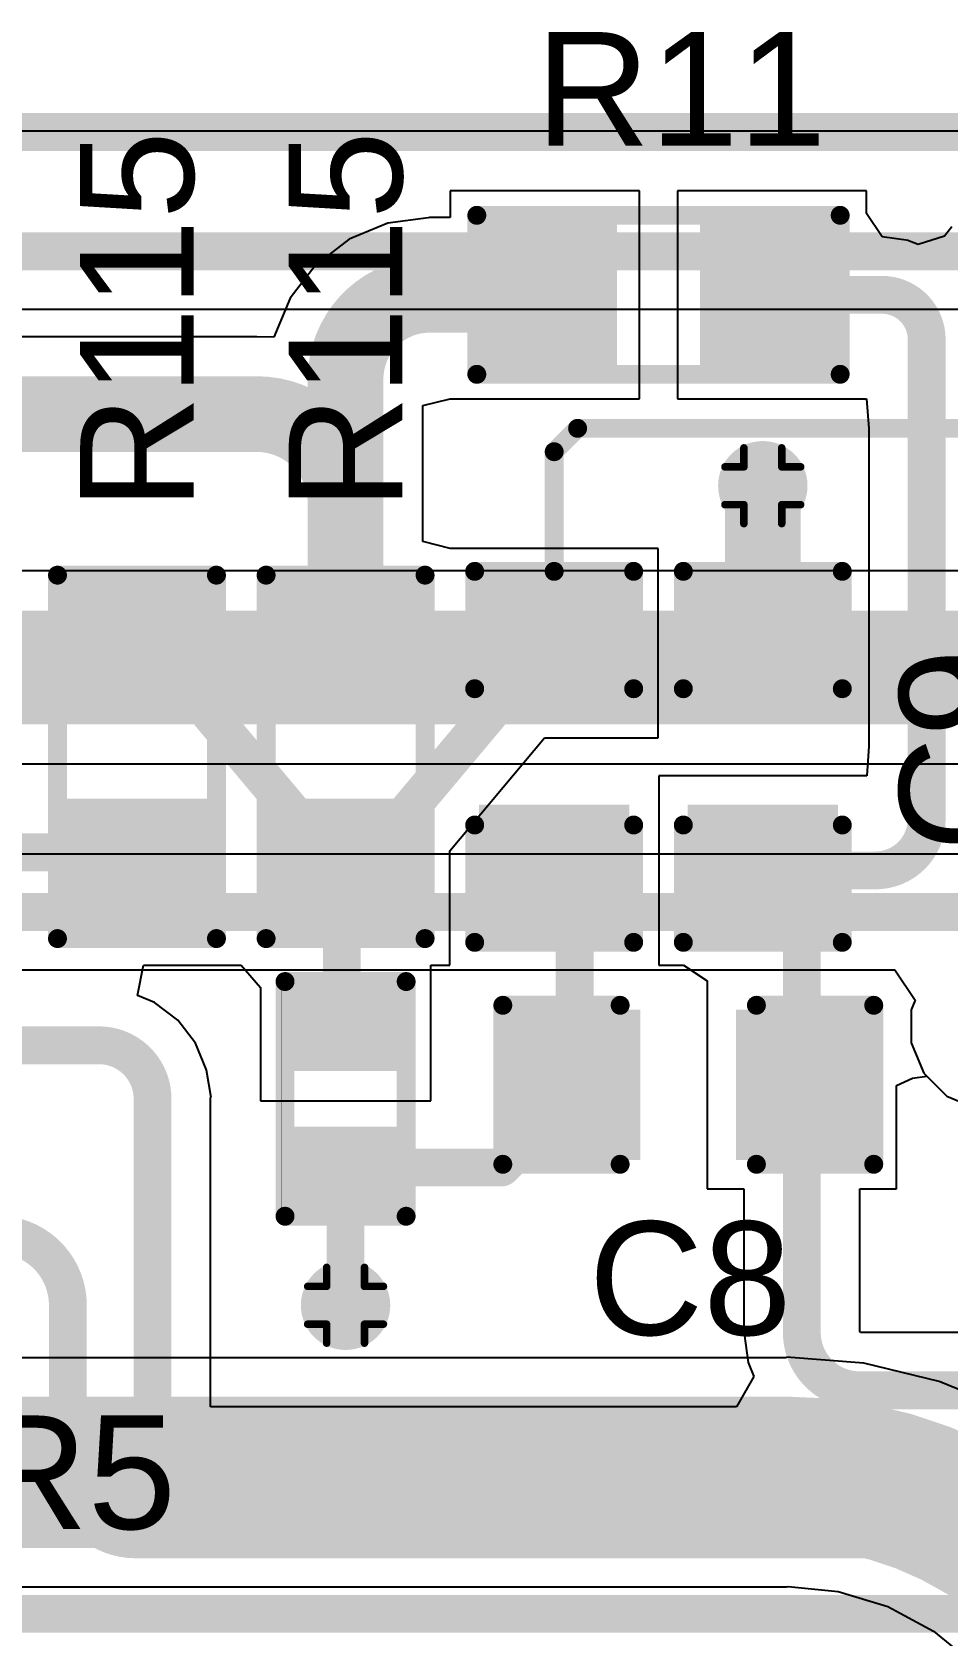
# Model space of a CAD drawing. Header units: inches. Extents: x -0.1 to 10.2, y 0 to 6.5.
# Drawn here: x 1.925 to 2.167, y 3.5985 to 4.0222 of the extents above; entities that cross this region are included whole.
import ezdxf

# ---------------------------------------------------------------- set-up
doc = ezdxf.new("R2010")
doc.units = ezdxf.units.IN
doc.header["$MEASUREMENT"] = 0
for name, color, linetype in [('Bottom Layer', 5, 'Continuous'), ('Drill Drawing', 1, 'Continuous'), ('Top Layer', 1, 'Continuous'), ('Top Overlay', 2, 'Continuous'), ('Top Paste', 8, 'Continuous'), ('Top Solder', 216, 'Continuous'), ('Via Holes', 16, 'Continuous')]:
    doc.layers.add(name, color=color, linetype=linetype)
doc.styles.add('Arial', font='', dxfattribs={"height": 0.2})
doc.styles.get('Arial').set_extended_font_data('Arial')

# ---------------------------------------------------------------- blocks, each defined once
blk = doc.blocks.new('S______B______0402_1')
at = {"layer": 'Top Layer'}
for points in [[(-0.0275, -0.0125), (-0.0275, 0.0125), (-0.0095, 0.0125), (-0.0095, -0.0125)], [(0.0095, -0.0125), (0.0095, 0.0125), (0.0275, 0.0125), (0.0275, -0.0125)]]:
    blk.add_hatch(color=1, dxfattribs=at).paths.add_polyline_path(points)
at = {"layer": 'Top Paste'}
for points in [[(-0.0275, -0.0125), (-0.0275, 0.0125), (-0.0095, 0.0125), (-0.0095, -0.0125)], [(0.0095, -0.0125), (0.0095, 0.0125), (0.0275, 0.0125), (0.0275, -0.0125)]]:
    blk.add_hatch(color=8, dxfattribs=at).paths.add_polyline_path(points)
at = {"layer": 'Top Solder'}
for points in [[(-0.02967, -0.01467), (-0.02967, 0.01467), (-0.00733, 0.01467), (-0.00733, -0.01467)], [(0.00733, -0.01467), (0.00733, 0.01467), (0.02967, 0.01467), (0.02967, -0.01467)]]:
    blk.add_hatch(color=216, dxfattribs=at).paths.add_polyline_path(points)
at = {"layer": 'Top Overlay'}
for points in [[(-0.031, -0.016, 0.005, 0.005, 0), (-0.031, 0.016, 0.005, 0.005, 0)], [(0.031, 0.016, 0.005, 0.005, 0), (-0.031, 0.016, 0.005, 0.005, 0)], [(0.031, -0.016, 0.005, 0.005, 0), (0.031, 0.016, 0.005, 0.005, 0)], [(0.031, -0.016, 0.005, 0.005, 0), (-0.031, -0.016, 0.005, 0.005, 0)], [(0.032, -0.017, 0.000127, 0.000127, 0), (-0.032, -0.017, 0.000127, 0.000127, 0)]]:
    blk.add_lwpolyline(points, format="xyseb", dxfattribs=at)
for points in [[(-0.03225, 0.016, 0.0025, 0.0025, 1), (-0.02975, 0.016, 0.0025, 0.0025, 1)], [(-0.03225, 0.016, 0.0025, 0.0025, 1), (-0.02975, 0.016, 0.0025, 0.0025, 1)], [(0.02975, 0.016, 0.0025, 0.0025, 1), (0.03225, 0.016, 0.0025, 0.0025, 1)], [(0.02975, 0.016, 0.0025, 0.0025, 1), (0.03225, 0.016, 0.0025, 0.0025, 1)], [(-0.03225, -0.016, 0.0025, 0.0025, 1), (-0.02975, -0.016, 0.0025, 0.0025, 1)], [(-0.03225, -0.016, 0.0025, 0.0025, 1), (-0.02975, -0.016, 0.0025, 0.0025, 1)], [(-0.03203, -0.017, 0.0000635, 0.0000635, 1), (-0.03197, -0.017, 0.0000635, 0.0000635, 1)], [(0.02975, -0.016, 0.0025, 0.0025, 1), (0.03225, -0.016, 0.0025, 0.0025, 1)], [(0.02975, -0.016, 0.0025, 0.0025, 1), (0.03225, -0.016, 0.0025, 0.0025, 1)], [(0.03197, -0.017, 0.0000635, 0.0000635, 1), (0.03203, -0.017, 0.0000635, 0.0000635, 1)]]:
    blk.add_lwpolyline(points, format="xyseb", close=True, dxfattribs=at)
blk = doc.blocks.new('C___0603_2')
at = {"layer": 'Top Layer'}
for points in [[(-0.015, 0.0175), (-0.015, -0.0175), (-0.045, -0.0175), (-0.045, 0.0175)], [(0.045, 0.0175), (0.045, -0.0175), (0.015, -0.0175), (0.015, 0.0175)]]:
    blk.add_hatch(color=1, dxfattribs=at).paths.add_polyline_path(points)
at = {"layer": 'Top Paste'}
for points in [[(-0.015, 0.0175), (-0.015, -0.0175), (-0.045, -0.0175), (-0.045, 0.0175)], [(0.045, 0.0175), (0.045, -0.0175), (0.015, -0.0175), (0.015, 0.0175)]]:
    blk.add_hatch(color=8, dxfattribs=at).paths.add_polyline_path(points)
at = {"layer": 'Top Solder'}
for points in [[(-0.01264, 0.01986), (-0.01264, -0.01986), (-0.04736, -0.01986), (-0.04736, 0.01986)], [(0.04736, 0.01986), (0.04736, -0.01986), (0.01264, -0.01986), (0.01264, 0.01986)]]:
    blk.add_hatch(color=216, dxfattribs=at).paths.add_polyline_path(points)
at = {"layer": 'Top Overlay'}
for points in [[(-0.049, -0.021, 0.005, 0.005, 0), (-0.049, 0.021, 0.005, 0.005, 0)], [(-0.018, 0.021, 0.005, 0.005, 0), (-0.049, 0.021, 0.005, 0.005, 0)], [(0.018, 0.021, 0.005, 0.005, 0), (0.049, 0.021, 0.005, 0.005, 0)], [(0.049, -0.021, 0.005, 0.005, 0), (0.049, 0.021, 0.005, 0.005, 0)], [(-0.018, -0.021, 0.005, 0.005, 0), (-0.049, -0.021, 0.005, 0.005, 0)], [(0.049, -0.021, 0.005, 0.005, 0), (0.018, -0.021, 0.005, 0.005, 0)]]:
    blk.add_lwpolyline(points, format="xyseb", dxfattribs=at)
for points in [[(-0.05025, 0.021, 0.0025, 0.0025, 1), (-0.04775, 0.021, 0.0025, 0.0025, 1)], [(-0.05025, 0.021, 0.0025, 0.0025, 1), (-0.04775, 0.021, 0.0025, 0.0025, 1)], [(-0.01925, 0.021, 0.0025, 0.0025, 1), (-0.01675, 0.021, 0.0025, 0.0025, 1)], [(0.01675, 0.021, 0.0025, 0.0025, 1), (0.01925, 0.021, 0.0025, 0.0025, 1)], [(0.04775, 0.021, 0.0025, 0.0025, 1), (0.05025, 0.021, 0.0025, 0.0025, 1)], [(0.04775, 0.021, 0.0025, 0.0025, 1), (0.05025, 0.021, 0.0025, 0.0025, 1)], [(-0.05025, -0.021, 0.0025, 0.0025, 1), (-0.04775, -0.021, 0.0025, 0.0025, 1)], [(-0.05025, -0.021, 0.0025, 0.0025, 1), (-0.04775, -0.021, 0.0025, 0.0025, 1)], [(-0.01925, -0.021, 0.0025, 0.0025, 1), (-0.01675, -0.021, 0.0025, 0.0025, 1)], [(0.01675, -0.021, 0.0025, 0.0025, 1), (0.01925, -0.021, 0.0025, 0.0025, 1)], [(0.04775, -0.021, 0.0025, 0.0025, 1), (0.05025, -0.021, 0.0025, 0.0025, 1)], [(0.04775, -0.021, 0.0025, 0.0025, 1), (0.05025, -0.021, 0.0025, 0.0025, 1)]]:
    blk.add_lwpolyline(points, format="xyseb", close=True, dxfattribs=at)
blk = doc.blocks.new('R___0603_5')
at = {"layer": 'Top Layer'}
for points in [[(-0.015, 0.0175), (-0.015, -0.0175), (-0.045, -0.0175), (-0.045, 0.0175)], [(0.045, 0.0175), (0.045, -0.0175), (0.015, -0.0175), (0.015, 0.0175)]]:
    blk.add_hatch(color=1, dxfattribs=at).paths.add_polyline_path(points)
at = {"layer": 'Top Paste'}
for points in [[(-0.015, 0.0175), (-0.015, -0.0175), (-0.045, -0.0175), (-0.045, 0.0175)], [(0.045, 0.0175), (0.045, -0.0175), (0.015, -0.0175), (0.015, 0.0175)]]:
    blk.add_hatch(color=8, dxfattribs=at).paths.add_polyline_path(points)
at = {"layer": 'Top Solder'}
for points in [[(-0.011, 0.0215), (-0.011, -0.0215), (-0.049, -0.0215), (-0.049, 0.0215)], [(0.049, 0.0215), (0.049, -0.0215), (0.011, -0.0215), (0.011, 0.0215)]]:
    blk.add_hatch(color=216, dxfattribs=at).paths.add_polyline_path(points)
at = {"layer": 'Top Overlay'}
for points in [[(-0.048, -0.021, 0.005, 0.005, 0), (-0.048, 0.021, 0.005, 0.005, 0)], [(0.048, 0.021, 0.005, 0.005, 0), (-0.048, 0.021, 0.005, 0.005, 0)], [(0.048, -0.021, 0.005, 0.005, 0), (0.048, 0.021, 0.005, 0.005, 0)], [(0.048, -0.021, 0.005, 0.005, 0), (-0.048, -0.021, 0.005, 0.005, 0)]]:
    blk.add_lwpolyline(points, format="xyseb", dxfattribs=at)
for points in [[(-0.04925, 0.021, 0.0025, 0.0025, 1), (-0.04675, 0.021, 0.0025, 0.0025, 1)], [(-0.04925, 0.021, 0.0025, 0.0025, 1), (-0.04675, 0.021, 0.0025, 0.0025, 1)], [(0.04675, 0.021, 0.0025, 0.0025, 1), (0.04925, 0.021, 0.0025, 0.0025, 1)], [(0.04675, 0.021, 0.0025, 0.0025, 1), (0.04925, 0.021, 0.0025, 0.0025, 1)], [(-0.04925, -0.021, 0.0025, 0.0025, 1), (-0.04675, -0.021, 0.0025, 0.0025, 1)], [(-0.04925, -0.021, 0.0025, 0.0025, 1), (-0.04675, -0.021, 0.0025, 0.0025, 1)], [(0.04675, -0.021, 0.0025, 0.0025, 1), (0.04925, -0.021, 0.0025, 0.0025, 1)], [(0.04675, -0.021, 0.0025, 0.0025, 1), (0.04925, -0.021, 0.0025, 0.0025, 1)]]:
    blk.add_lwpolyline(points, format="xyseb", close=True, dxfattribs=at)
blk = doc.blocks.new('R___0603_6')
at = {"layer": 'Top Layer'}
for points in [[(-0.015, 0.0175), (-0.015, -0.0175), (-0.045, -0.0175), (-0.045, 0.0175)], [(0.045, 0.0175), (0.045, -0.0175), (0.015, -0.0175), (0.015, 0.0175)]]:
    blk.add_hatch(color=1, dxfattribs=at).paths.add_polyline_path(points)
at = {"layer": 'Top Paste'}
for points in [[(-0.015, 0.0175), (-0.015, -0.0175), (-0.045, -0.0175), (-0.045, 0.0175)], [(0.045, 0.0175), (0.045, -0.0175), (0.015, -0.0175), (0.015, 0.0175)]]:
    blk.add_hatch(color=8, dxfattribs=at).paths.add_polyline_path(points)
at = {"layer": 'Top Solder'}
for points in [[(-0.011, 0.0215), (-0.011, -0.0215), (-0.049, -0.0215), (-0.049, 0.0215)], [(0.049, 0.0215), (0.049, -0.0215), (0.011, -0.0215), (0.011, 0.0215)]]:
    blk.add_hatch(color=216, dxfattribs=at).paths.add_polyline_path(points)
at = {"layer": 'Top Overlay'}
for points in [[(-0.048, -0.021, 0.005, 0.005, 0), (-0.048, 0.021, 0.005, 0.005, 0)], [(0.048, 0.021, 0.005, 0.005, 0), (-0.048, 0.021, 0.005, 0.005, 0)], [(0.048, -0.021, 0.005, 0.005, 0), (0.048, 0.021, 0.005, 0.005, 0)], [(0.048, -0.021, 0.005, 0.005, 0), (-0.048, -0.021, 0.005, 0.005, 0)]]:
    blk.add_lwpolyline(points, format="xyseb", dxfattribs=at)
for points in [[(-0.04925, 0.021, 0.0025, 0.0025, 1), (-0.04675, 0.021, 0.0025, 0.0025, 1)], [(-0.04925, 0.021, 0.0025, 0.0025, 1), (-0.04675, 0.021, 0.0025, 0.0025, 1)], [(0.04675, 0.021, 0.0025, 0.0025, 1), (0.04925, 0.021, 0.0025, 0.0025, 1)], [(0.04675, 0.021, 0.0025, 0.0025, 1), (0.04925, 0.021, 0.0025, 0.0025, 1)], [(-0.04925, -0.021, 0.0025, 0.0025, 1), (-0.04675, -0.021, 0.0025, 0.0025, 1)], [(-0.04925, -0.021, 0.0025, 0.0025, 1), (-0.04675, -0.021, 0.0025, 0.0025, 1)], [(0.04675, -0.021, 0.0025, 0.0025, 1), (0.04925, -0.021, 0.0025, 0.0025, 1)], [(0.04675, -0.021, 0.0025, 0.0025, 1), (0.04925, -0.021, 0.0025, 0.0025, 1)]]:
    blk.add_lwpolyline(points, format="xyseb", close=True, dxfattribs=at)
blk = doc.blocks.new('R___0603_36')
at = {"layer": 'Top Layer'}
for points in [[(-0.015, 0.0175), (-0.015, -0.0175), (-0.045, -0.0175), (-0.045, 0.0175)], [(0.045, 0.0175), (0.045, -0.0175), (0.015, -0.0175), (0.015, 0.0175)]]:
    blk.add_hatch(color=1, dxfattribs=at).paths.add_polyline_path(points)
at = {"layer": 'Top Paste'}
for points in [[(-0.015, 0.0175), (-0.015, -0.0175), (-0.045, -0.0175), (-0.045, 0.0175)], [(0.045, 0.0175), (0.045, -0.0175), (0.015, -0.0175), (0.015, 0.0175)]]:
    blk.add_hatch(color=8, dxfattribs=at).paths.add_polyline_path(points)
at = {"layer": 'Top Solder'}
for points in [[(-0.011, 0.0215), (-0.011, -0.0215), (-0.049, -0.0215), (-0.049, 0.0215)], [(0.049, 0.0215), (0.049, -0.0215), (0.011, -0.0215), (0.011, 0.0215)]]:
    blk.add_hatch(color=216, dxfattribs=at).paths.add_polyline_path(points)
at = {"layer": 'Top Overlay'}
for points in [[(-0.048, 0.021, 0.005, 0.005, 0), (0.048, 0.021, 0.005, 0.005, 0)], [(-0.048, -0.021, 0.005, 0.005, 0), (-0.048, 0.021, 0.005, 0.005, 0)], [(0.048, -0.021, 0.005, 0.005, 0), (0.048, 0.021, 0.005, 0.005, 0)], [(-0.048, -0.021, 0.005, 0.005, 0), (0.048, -0.021, 0.005, 0.005, 0)]]:
    blk.add_lwpolyline(points, format="xyseb", dxfattribs=at)
for points in [[(-0.04925, 0.021, 0.0025, 0.0025, 1), (-0.04675, 0.021, 0.0025, 0.0025, 1)], [(-0.04925, 0.021, 0.0025, 0.0025, 1), (-0.04675, 0.021, 0.0025, 0.0025, 1)], [(0.04675, 0.021, 0.0025, 0.0025, 1), (0.04925, 0.021, 0.0025, 0.0025, 1)], [(0.04675, 0.021, 0.0025, 0.0025, 1), (0.04925, 0.021, 0.0025, 0.0025, 1)], [(-0.04925, -0.021, 0.0025, 0.0025, 1), (-0.04675, -0.021, 0.0025, 0.0025, 1)], [(-0.04925, -0.021, 0.0025, 0.0025, 1), (-0.04675, -0.021, 0.0025, 0.0025, 1)], [(0.04675, -0.021, 0.0025, 0.0025, 1), (0.04925, -0.021, 0.0025, 0.0025, 1)], [(0.04675, -0.021, 0.0025, 0.0025, 1), (0.04925, -0.021, 0.0025, 0.0025, 1)]]:
    blk.add_lwpolyline(points, format="xyseb", close=True, dxfattribs=at)
blk = doc.blocks.new('C___0603_91')
at = {"layer": 'Top Layer'}
for points in [[(-0.015, 0.0175), (-0.015, -0.0175), (-0.045, -0.0175), (-0.045, 0.0175)], [(0.045, 0.0175), (0.045, -0.0175), (0.015, -0.0175), (0.015, 0.0175)]]:
    blk.add_hatch(color=1, dxfattribs=at).paths.add_polyline_path(points)
at = {"layer": 'Top Paste'}
for points in [[(-0.015, 0.0175), (-0.015, -0.0175), (-0.045, -0.0175), (-0.045, 0.0175)], [(0.045, 0.0175), (0.045, -0.0175), (0.015, -0.0175), (0.015, 0.0175)]]:
    blk.add_hatch(color=8, dxfattribs=at).paths.add_polyline_path(points)
at = {"layer": 'Top Solder'}
for points in [[(-0.01264, 0.01986), (-0.01264, -0.01986), (-0.04736, -0.01986), (-0.04736, 0.01986)], [(0.04736, 0.01986), (0.04736, -0.01986), (0.01264, -0.01986), (0.01264, 0.01986)]]:
    blk.add_hatch(color=216, dxfattribs=at).paths.add_polyline_path(points)
at = {"layer": 'Top Overlay'}
for points in [[(-0.049, -0.021, 0.005, 0.005, 0), (-0.049, 0.021, 0.005, 0.005, 0)], [(-0.018, 0.021, 0.005, 0.005, 0), (-0.049, 0.021, 0.005, 0.005, 0)], [(0.049, 0.021, 0.005, 0.005, 0), (0.018, 0.021, 0.005, 0.005, 0)], [(0.049, -0.021, 0.005, 0.005, 0), (0.049, 0.021, 0.005, 0.005, 0)], [(-0.018, -0.021, 0.005, 0.005, 0), (-0.049, -0.021, 0.005, 0.005, 0)], [(0.049, -0.021, 0.005, 0.005, 0), (0.018, -0.021, 0.005, 0.005, 0)]]:
    blk.add_lwpolyline(points, format="xyseb", dxfattribs=at)
for points in [[(-0.05025, 0.021, 0.0025, 0.0025, 1), (-0.04775, 0.021, 0.0025, 0.0025, 1)], [(-0.05025, 0.021, 0.0025, 0.0025, 1), (-0.04775, 0.021, 0.0025, 0.0025, 1)], [(-0.01925, 0.021, 0.0025, 0.0025, 1), (-0.01675, 0.021, 0.0025, 0.0025, 1)], [(0.01675, 0.021, 0.0025, 0.0025, 1), (0.01925, 0.021, 0.0025, 0.0025, 1)], [(0.04775, 0.021, 0.0025, 0.0025, 1), (0.05025, 0.021, 0.0025, 0.0025, 1)], [(0.04775, 0.021, 0.0025, 0.0025, 1), (0.05025, 0.021, 0.0025, 0.0025, 1)], [(-0.05025, -0.021, 0.0025, 0.0025, 1), (-0.04775, -0.021, 0.0025, 0.0025, 1)], [(-0.05025, -0.021, 0.0025, 0.0025, 1), (-0.04775, -0.021, 0.0025, 0.0025, 1)], [(-0.01925, -0.021, 0.0025, 0.0025, 1), (-0.01675, -0.021, 0.0025, 0.0025, 1)], [(0.01675, -0.021, 0.0025, 0.0025, 1), (0.01925, -0.021, 0.0025, 0.0025, 1)], [(0.04775, -0.021, 0.0025, 0.0025, 1), (0.05025, -0.021, 0.0025, 0.0025, 1)], [(0.04775, -0.021, 0.0025, 0.0025, 1), (0.05025, -0.021, 0.0025, 0.0025, 1)]]:
    blk.add_lwpolyline(points, format="xyseb", close=True, dxfattribs=at)
blk = doc.blocks.new('C___0603_92')
at = {"layer": 'Top Layer'}
for points in [[(-0.015, 0.0175), (-0.015, -0.0175), (-0.045, -0.0175), (-0.045, 0.0175)], [(0.045, 0.0175), (0.045, -0.0175), (0.015, -0.0175), (0.015, 0.0175)]]:
    blk.add_hatch(color=1, dxfattribs=at).paths.add_polyline_path(points)
at = {"layer": 'Top Paste'}
for points in [[(-0.015, 0.0175), (-0.015, -0.0175), (-0.045, -0.0175), (-0.045, 0.0175)], [(0.045, 0.0175), (0.045, -0.0175), (0.015, -0.0175), (0.015, 0.0175)]]:
    blk.add_hatch(color=8, dxfattribs=at).paths.add_polyline_path(points)
at = {"layer": 'Top Solder'}
for points in [[(-0.01264, 0.01986), (-0.01264, -0.01986), (-0.04736, -0.01986), (-0.04736, 0.01986)], [(0.04736, 0.01986), (0.04736, -0.01986), (0.01264, -0.01986), (0.01264, 0.01986)]]:
    blk.add_hatch(color=216, dxfattribs=at).paths.add_polyline_path(points)
at = {"layer": 'Top Overlay'}
for points in [[(-0.049, -0.021, 0.005, 0.005, 0), (-0.049, 0.021, 0.005, 0.005, 0)], [(-0.049, 0.021, 0.005, 0.005, 0), (-0.018, 0.021, 0.005, 0.005, 0)], [(0.018, 0.021, 0.005, 0.005, 0), (0.049, 0.021, 0.005, 0.005, 0)], [(0.049, -0.021, 0.005, 0.005, 0), (0.049, 0.021, 0.005, 0.005, 0)], [(-0.049, -0.021, 0.005, 0.005, 0), (-0.018, -0.021, 0.005, 0.005, 0)], [(0.018, -0.021, 0.005, 0.005, 0), (0.049, -0.021, 0.005, 0.005, 0)]]:
    blk.add_lwpolyline(points, format="xyseb", dxfattribs=at)
for points in [[(-0.05025, 0.021, 0.0025, 0.0025, 1), (-0.04775, 0.021, 0.0025, 0.0025, 1)], [(-0.05025, 0.021, 0.0025, 0.0025, 1), (-0.04775, 0.021, 0.0025, 0.0025, 1)], [(-0.01925, 0.021, 0.0025, 0.0025, 1), (-0.01675, 0.021, 0.0025, 0.0025, 1)], [(0.01675, 0.021, 0.0025, 0.0025, 1), (0.01925, 0.021, 0.0025, 0.0025, 1)], [(0.04775, 0.021, 0.0025, 0.0025, 1), (0.05025, 0.021, 0.0025, 0.0025, 1)], [(0.04775, 0.021, 0.0025, 0.0025, 1), (0.05025, 0.021, 0.0025, 0.0025, 1)], [(-0.05025, -0.021, 0.0025, 0.0025, 1), (-0.04775, -0.021, 0.0025, 0.0025, 1)], [(-0.05025, -0.021, 0.0025, 0.0025, 1), (-0.04775, -0.021, 0.0025, 0.0025, 1)], [(-0.01925, -0.021, 0.0025, 0.0025, 1), (-0.01675, -0.021, 0.0025, 0.0025, 1)], [(0.01675, -0.021, 0.0025, 0.0025, 1), (0.01925, -0.021, 0.0025, 0.0025, 1)], [(0.04775, -0.021, 0.0025, 0.0025, 1), (0.05025, -0.021, 0.0025, 0.0025, 1)], [(0.04775, -0.021, 0.0025, 0.0025, 1), (0.05025, -0.021, 0.0025, 0.0025, 1)]]:
    blk.add_lwpolyline(points, format="xyseb", close=True, dxfattribs=at)

msp = doc.modelspace()

# ---------------------------------------------------------------- hatches: boundary and pattern name
at = {"layer": 'Bottom Layer'}
h = msp.add_hatch(color=5, dxfattribs=at)
edge = h.paths.add_edge_path()
edge.add_arc((2.11811, 3.90232), 0.01181, 0, 360)
h = msp.add_hatch(color=5, dxfattribs=at)
edge = h.paths.add_edge_path()
edge.add_arc((2.00787, 3.68585), 0.01181, 0, 360)
at = {"layer": 'Top Layer'}
h = msp.add_hatch(color=1, dxfattribs=at)
edge = h.paths.add_edge_path()
edge.add_arc((2.11811, 3.90232), 0.01181, 0, 360)
for points in [[(1.94957, 3.86104), (2.00494, 3.79505), (2.0126, 3.80148), (1.95723, 3.86747)], [(2.06009, 3.86678), (2.00472, 3.80079), (2.01238, 3.79436), (2.06775, 3.86035)], [(1.96606, 3.81051), (1.87992, 3.81051), (1.87992, 3.80051), (1.96606, 3.80051)], [(2.0019, 3.80315), (2.0019, 3.75886), (2.0119, 3.75886), (2.0119, 3.80315)]]:
    msp.add_hatch(color=1, dxfattribs=at).paths.add_polyline_path(points)
h = msp.add_hatch(color=1, dxfattribs=at)
edge = h.paths.add_edge_path()
edge.add_arc((2.00787, 3.68585), 0.01181, 0, 360)
at = {"layer": 'Via Holes'}
h = msp.add_hatch(color=7, dxfattribs=at)
edge = h.paths.add_edge_path()
edge.add_arc((2.11811, 3.90232), 0.00591, 0, 360)
h = msp.add_hatch(color=7, dxfattribs=at)
edge = h.paths.add_edge_path()
edge.add_arc((2.00787, 3.68585), 0.00591, 0, 360)

# ---------------------------------------------------------------- linework, layer by layer
at = {"layer": 'Bottom Layer'}
for p, q in [((1.45903, 3.94896), (2.17342, 3.94896)), ((2.24185, 3.87982), (1.82283, 3.87982)), ((1.82283, 3.82884), (2.40788, 3.82884)), ((2.48813, 3.80504), (1.00862, 3.80504)), ((1.85754, 3.77445), (2.15302, 3.77445)), ((2.15302, 3.77445), (2.15836, 3.76645)), ((2.15836, 3.76645), (2.15729, 3.76387)), ((2.15729, 3.76387), (2.15729, 3.75519)), ((2.15729, 3.75519), (2.16062, 3.74718)), ((2.16062, 3.74718), (2.16675, 3.74104)), ((2.16675, 3.74104), (2.17477, 3.73772)), ((2.12441, 3.67199), (1.64567, 3.67199)), ((2.14481, 3.67053), (2.12441, 3.67213)), ((2.12441, 3.67213), (2.12441, 3.67199)), ((2.16471, 3.66575), (2.14481, 3.67053)), ((2.18361, 3.65792), (2.16471, 3.66575)), ((1.64567, 3.61147), (2.12441, 3.61147)), ((2.12441, 3.61147), (2.12482, 3.61153)), ((2.12482, 3.61153), (2.13803, 3.61023)), ((2.13803, 3.61023), (2.15113, 3.60625)), ((2.15113, 3.60625), (2.16321, 3.5998)), ((2.16321, 3.5998), (2.17379, 3.59111))]:
    msp.add_line(p, q, dxfattribs=at)
for points in [[(1.43701, 3.99575, 0.01, 0.01, 0), (2.73616, 3.99575, 0.01, 0.01, 0)], [(0.91263, 3.96425, 0.01, 0.01, 0), (2.18898, 3.96425, 0.01, 0.01, 0)], [(1.82283, 3.85433, 0.03, 0.03, 0), (2.24567, 3.85433, 0.03, 0.03, 0)], [(0.79576, 3.78974, 0.01, 0.01, 0), (2.50518, 3.78974, 0.01, 0.01, 0)], [(1.89764, 3.64173, 0.04, 0.04, 0), (2.12441, 3.64173, 0.04, 0.04, 0)], [(2.12441, 3.64173, 0.04, 0.04, -0.414214), (2.22441, 3.54173, 0.04, 0.04, 0)]]:
    msp.add_lwpolyline(points, format="xyseb", dxfattribs=at)
msp.add_lwpolyline([(2.11441, 3.64173, 0.02, 0.02, 1), (2.13441, 3.64173, 0.02, 0.02, 1)], format="xyseb", close=True, dxfattribs=at)
msp.add_lwpolyline([(2.11441, 3.64173, 0.02, 0.02, 1), (2.13441, 3.64173, 0.02, 0.02, 1)], format="xyseb", close=True, dxfattribs=at)
at = {"layer": 'Drill Drawing'}
for points in [[(2.11311, 3.90732, 0.002, 0.002, 0), (2.11311, 3.91232, 0.002, 0.002, 0)], [(2.11311, 3.91232, 0.002, 0.002, 0), (2.12311, 3.91232, 0.002, 0.002, 0)], [(2.12311, 3.90732, 0.002, 0.002, 0), (2.12311, 3.91232, 0.002, 0.002, 0)], [(2.10811, 3.89732, 0.002, 0.002, 0), (2.10811, 3.90732, 0.002, 0.002, 0)], [(2.10811, 3.90732, 0.002, 0.002, 0), (2.11311, 3.90732, 0.002, 0.002, 0)], [(2.12311, 3.90732, 0.002, 0.002, 0), (2.12811, 3.90732, 0.002, 0.002, 0)], [(2.12811, 3.89732, 0.002, 0.002, 0), (2.12811, 3.90732, 0.002, 0.002, 0)], [(2.10811, 3.89732, 0.002, 0.002, 0), (2.11311, 3.89732, 0.002, 0.002, 0)], [(2.11311, 3.89232, 0.002, 0.002, 0), (2.11311, 3.89732, 0.002, 0.002, 0)], [(2.12311, 3.89732, 0.002, 0.002, 0), (2.12811, 3.89732, 0.002, 0.002, 0)], [(2.12311, 3.89232, 0.002, 0.002, 0), (2.12311, 3.89732, 0.002, 0.002, 0)], [(2.11311, 3.89232, 0.002, 0.002, 0), (2.12311, 3.89232, 0.002, 0.002, 0)], [(2.00287, 3.69085, 0.002, 0.002, 0), (2.00287, 3.69585, 0.002, 0.002, 0)], [(2.00287, 3.69585, 0.002, 0.002, 0), (2.01287, 3.69585, 0.002, 0.002, 0)], [(2.01287, 3.69085, 0.002, 0.002, 0), (2.01287, 3.69585, 0.002, 0.002, 0)], [(1.99787, 3.68085, 0.002, 0.002, 0), (1.99787, 3.69085, 0.002, 0.002, 0)], [(1.99787, 3.69085, 0.002, 0.002, 0), (2.00287, 3.69085, 0.002, 0.002, 0)], [(2.01287, 3.69085, 0.002, 0.002, 0), (2.01787, 3.69085, 0.002, 0.002, 0)], [(2.01787, 3.68085, 0.002, 0.002, 0), (2.01787, 3.69085, 0.002, 0.002, 0)], [(1.99787, 3.68085, 0.002, 0.002, 0), (2.00287, 3.68085, 0.002, 0.002, 0)], [(2.00287, 3.67585, 0.002, 0.002, 0), (2.00287, 3.68085, 0.002, 0.002, 0)], [(2.01287, 3.68085, 0.002, 0.002, 0), (2.01787, 3.68085, 0.002, 0.002, 0)], [(2.01287, 3.67585, 0.002, 0.002, 0), (2.01287, 3.68085, 0.002, 0.002, 0)], [(2.00287, 3.67585, 0.002, 0.002, 0), (2.01287, 3.67585, 0.002, 0.002, 0)]]:
    msp.add_lwpolyline(points, format="xyseb", dxfattribs=at)
for points in [[(2.11261, 3.91232, 0.001, 0.001, 1), (2.11361, 3.91232, 0.001, 0.001, 1)], [(2.11261, 3.91232, 0.001, 0.001, 1), (2.11361, 3.91232, 0.001, 0.001, 1)], [(2.12261, 3.91232, 0.001, 0.001, 1), (2.12361, 3.91232, 0.001, 0.001, 1)], [(2.12261, 3.91232, 0.001, 0.001, 1), (2.12361, 3.91232, 0.001, 0.001, 1)], [(2.10761, 3.90732, 0.001, 0.001, 1), (2.10861, 3.90732, 0.001, 0.001, 1)], [(2.10761, 3.90732, 0.001, 0.001, 1), (2.10861, 3.90732, 0.001, 0.001, 1)], [(2.11261, 3.90732, 0.001, 0.001, 1), (2.11361, 3.90732, 0.001, 0.001, 1)], [(2.11261, 3.90732, 0.001, 0.001, 1), (2.11361, 3.90732, 0.001, 0.001, 1)], [(2.12261, 3.90732, 0.001, 0.001, 1), (2.12361, 3.90732, 0.001, 0.001, 1)], [(2.12261, 3.90732, 0.001, 0.001, 1), (2.12361, 3.90732, 0.001, 0.001, 1)], [(2.12761, 3.90732, 0.001, 0.001, 1), (2.12861, 3.90732, 0.001, 0.001, 1)], [(2.12761, 3.90732, 0.001, 0.001, 1), (2.12861, 3.90732, 0.001, 0.001, 1)], [(2.10761, 3.89732, 0.001, 0.001, 1), (2.10861, 3.89732, 0.001, 0.001, 1)], [(2.10761, 3.89732, 0.001, 0.001, 1), (2.10861, 3.89732, 0.001, 0.001, 1)], [(2.11261, 3.89732, 0.001, 0.001, 1), (2.11361, 3.89732, 0.001, 0.001, 1)], [(2.11261, 3.89732, 0.001, 0.001, 1), (2.11361, 3.89732, 0.001, 0.001, 1)], [(2.12261, 3.89732, 0.001, 0.001, 1), (2.12361, 3.89732, 0.001, 0.001, 1)], [(2.12261, 3.89732, 0.001, 0.001, 1), (2.12361, 3.89732, 0.001, 0.001, 1)], [(2.12761, 3.89732, 0.001, 0.001, 1), (2.12861, 3.89732, 0.001, 0.001, 1)], [(2.12761, 3.89732, 0.001, 0.001, 1), (2.12861, 3.89732, 0.001, 0.001, 1)], [(2.11261, 3.89232, 0.001, 0.001, 1), (2.11361, 3.89232, 0.001, 0.001, 1)], [(2.11261, 3.89232, 0.001, 0.001, 1), (2.11361, 3.89232, 0.001, 0.001, 1)], [(2.12261, 3.89232, 0.001, 0.001, 1), (2.12361, 3.89232, 0.001, 0.001, 1)], [(2.12261, 3.89232, 0.001, 0.001, 1), (2.12361, 3.89232, 0.001, 0.001, 1)], [(2.00237, 3.69585, 0.001, 0.001, 1), (2.00337, 3.69585, 0.001, 0.001, 1)], [(2.00237, 3.69585, 0.001, 0.001, 1), (2.00337, 3.69585, 0.001, 0.001, 1)], [(2.01237, 3.69585, 0.001, 0.001, 1), (2.01337, 3.69585, 0.001, 0.001, 1)], [(2.01237, 3.69585, 0.001, 0.001, 1), (2.01337, 3.69585, 0.001, 0.001, 1)], [(1.99737, 3.69085, 0.001, 0.001, 1), (1.99837, 3.69085, 0.001, 0.001, 1)], [(1.99737, 3.69085, 0.001, 0.001, 1), (1.99837, 3.69085, 0.001, 0.001, 1)], [(2.00237, 3.69085, 0.001, 0.001, 1), (2.00337, 3.69085, 0.001, 0.001, 1)], [(2.00237, 3.69085, 0.001, 0.001, 1), (2.00337, 3.69085, 0.001, 0.001, 1)], [(2.01237, 3.69085, 0.001, 0.001, 1), (2.01337, 3.69085, 0.001, 0.001, 1)], [(2.01237, 3.69085, 0.001, 0.001, 1), (2.01337, 3.69085, 0.001, 0.001, 1)], [(2.01737, 3.69085, 0.001, 0.001, 1), (2.01837, 3.69085, 0.001, 0.001, 1)], [(2.01737, 3.69085, 0.001, 0.001, 1), (2.01837, 3.69085, 0.001, 0.001, 1)], [(1.99737, 3.68085, 0.001, 0.001, 1), (1.99837, 3.68085, 0.001, 0.001, 1)], [(1.99737, 3.68085, 0.001, 0.001, 1), (1.99837, 3.68085, 0.001, 0.001, 1)], [(2.00237, 3.68085, 0.001, 0.001, 1), (2.00337, 3.68085, 0.001, 0.001, 1)], [(2.00237, 3.68085, 0.001, 0.001, 1), (2.00337, 3.68085, 0.001, 0.001, 1)], [(2.01237, 3.68085, 0.001, 0.001, 1), (2.01337, 3.68085, 0.001, 0.001, 1)], [(2.01237, 3.68085, 0.001, 0.001, 1), (2.01337, 3.68085, 0.001, 0.001, 1)], [(2.01737, 3.68085, 0.001, 0.001, 1), (2.01837, 3.68085, 0.001, 0.001, 1)], [(2.01737, 3.68085, 0.001, 0.001, 1), (2.01837, 3.68085, 0.001, 0.001, 1)], [(2.00237, 3.67585, 0.001, 0.001, 1), (2.00337, 3.67585, 0.001, 0.001, 1)], [(2.00237, 3.67585, 0.001, 0.001, 1), (2.00337, 3.67585, 0.001, 0.001, 1)], [(2.01237, 3.67585, 0.001, 0.001, 1), (2.01337, 3.67585, 0.001, 0.001, 1)], [(2.01237, 3.67585, 0.001, 0.001, 1), (2.01337, 3.67585, 0.001, 0.001, 1)]]:
    msp.add_lwpolyline(points, format="xyseb", close=True, dxfattribs=at)
at = {"layer": 'Top Layer'}
for p, q in [((1.45882, 3.99606), (2.19301, 3.99606)), ((2.08555, 3.98026), (2.03555, 3.98026)), ((2.03555, 3.98026), (2.03555, 3.97315)), ((2.08555, 3.92526), (2.08555, 3.98026)), ((2.14555, 3.98026), (2.09555, 3.98026)), ((2.09555, 3.98026), (2.09555, 3.92526)), ((2.14555, 3.97423), (2.14555, 3.98026)), ((2.14961, 3.96805), (2.14555, 3.97423)), ((2.01906, 3.97167), (2.00879, 3.96742)), ((2.02966, 3.97307), (2.01906, 3.97167)), ((2.03007, 3.97315), (2.02966, 3.97307)), ((2.03555, 3.97315), (2.03007, 3.97315)), ((2.16803, 3.97068), (2.16615, 3.96826)), ((2.00879, 3.96742), (1.99998, 3.96065)), ((2.1566, 3.96707), (2.14961, 3.96805)), ((2.15691, 3.96694), (2.1566, 3.96707)), ((2.15916, 3.96601), (2.15691, 3.96694)), ((2.16615, 3.96826), (2.15916, 3.96601)), ((1.99998, 3.96065), (1.99321, 3.95184)), ((1.99321, 3.95184), (1.98896, 3.94157)), ((1.98439, 3.94165), (1.90539, 3.94165)), ((1.98896, 3.94157), (1.98439, 3.94165)), ((2.02827, 3.92353), (2.03555, 3.92526)), ((2.02827, 3.88757), (2.02827, 3.92353)), ((2.03555, 3.92526), (2.03555, 3.92526)), ((2.03555, 3.92526), (2.08555, 3.92526)), ((2.09555, 3.92526), (2.14555, 3.92526)), ((2.14555, 3.92526), (2.14612, 3.91749)), ((2.14612, 3.91749), (2.14612, 3.8335)), ((2.03549, 3.88571), (2.02827, 3.88757)), ((2.09049, 3.88571), (2.03549, 3.88571)), ((2.03549, 3.88571), (2.03549, 3.88571)), ((2.09049, 3.83571), (2.09049, 3.88571)), ((2.03538, 3.8059), (2.06039, 3.83571)), ((2.06039, 3.83571), (2.09049, 3.83571)), ((2.14612, 3.8335), (2.14561, 3.82571)), ((2.14561, 3.82571), (2.09061, 3.82571)), ((2.09061, 3.82571), (2.09061, 3.77571)), ((2.03538, 3.77571), (2.03538, 3.8059)), ((1.95291, 3.76771), (1.9545, 3.77571)), ((1.9545, 3.77571), (1.98026, 3.77571)), ((1.98026, 3.77571), (1.98538, 3.76983)), ((2.03038, 3.73986), (2.03038, 3.77571)), ((2.03038, 3.77571), (2.03538, 3.77571)), ((2.09061, 3.77571), (2.09713, 3.77571)), ((2.09713, 3.77571), (2.10342, 3.77159)), ((2.10342, 3.77159), (2.10342, 3.71659)), ((1.95743, 3.76584), (1.95291, 3.76771)), ((1.98538, 3.76983), (1.98538, 3.73986)), ((1.96352, 3.76116), (1.95743, 3.76584)), ((1.9682, 3.75507), (1.96352, 3.76116)), ((1.97103, 3.74824), (1.9682, 3.75507)), ((1.97114, 3.74797), (1.97103, 3.74824)), ((1.97236, 3.74071), (1.97114, 3.74797)), ((2.15342, 3.74391), (2.15764, 3.74583)), ((2.15764, 3.74583), (2.16142, 3.74637)), ((2.16142, 3.74637), (2.16675, 3.74104)), ((2.15342, 3.71659), (2.15342, 3.74391)), ((2.16675, 3.74104), (2.17477, 3.73772)), ((1.97217, 3.73474), (1.97217, 3.74071)), ((1.97217, 3.74071), (1.97236, 3.74071)), ((1.98538, 3.73986), (2.03038, 3.73986)), ((1.97217, 3.65899), (1.97217, 3.73474)), ((2.10342, 3.71659), (2.11313, 3.71659)), ((2.11313, 3.71659), (2.11313, 3.67872)), ((2.14372, 3.67889), (2.14372, 3.71659)), ((2.14372, 3.71659), (2.15342, 3.71659)), ((2.11313, 3.67872), (2.1132, 3.67837)), ((2.1132, 3.67837), (2.1142, 3.67075)), ((2.14387, 3.67883), (2.14372, 3.67889)), ((2.14393, 3.67868), (2.14387, 3.67883)), ((2.2025, 3.67868), (2.14393, 3.67868)), ((2.1142, 3.67075), (2.11576, 3.66699)), ((2.11576, 3.66699), (2.1112, 3.65899)), ((2.1112, 3.65899), (1.97217, 3.65899))]:
    msp.add_line(p, q, dxfattribs=at)
for points in [[(2.00787, 3.93056, 0.02, 0.02, -0.414214), (2.03007, 3.95276, 0.02, 0.02, 0)], [(2.03007, 3.95276, 0.02, 0.02, 0), (2.06055, 3.95276, 0.02, 0.02, 0)], [(2.11811, 3.95276, 0.01, 0.01, 0), (2.14961, 3.95276, 0.01, 0.01, 0)], [(2.14961, 3.95276, 0.01, 0.01, -0.414214), (2.16142, 3.94094, 0.01, 0.01, 0)], [(2.16142, 3.81429, 0.01, 0.01, 0), (2.16142, 3.94094, 0.01, 0.01, 0)], [(2.00787, 3.89778, 0.02, 0.02, 0), (2.00787, 3.93056, 0.02, 0.02, 0)], [(1.88039, 3.92126, 0.02, 0.02, 0), (1.98439, 3.92126, 0.02, 0.02, 0)], [(1.98439, 3.92126, 0.02, 0.02, -0.414214), (2.00787, 3.89778, 0.02, 0.02, 0)], [(2.11811, 3.86071, 0.02, 0.02, 0), (2.11811, 3.90232, 0.02, 0.02, 0)], [(2.00787, 3.85827, 0.02, 0.02, 0), (2.00787, 3.89778, 0.02, 0.02, 0)], [(2.16142, 3.81429, 0.01, 0.01, -0.414127), (2.14783, 3.80071, 0.01, 0.01, 0)], [(2.06299, 3.80071, 0.01, 0.01, -0.414214), (2.06842, 3.79527, 0.01, 0.01, 0)], [(2.11811, 3.80071, 0.01, 0.01, 0), (2.14783, 3.80071, 0.01, 0.01, 0)], [(2.11811, 3.80071, 0.01, 0.01, 0), (2.12842, 3.79039, 0.01, 0.01, 0)], [(2.06842, 3.74409, 0.01, 0.01, 0), (2.06842, 3.79527, 0.01, 0.01, 0)], [(2.12842, 3.74409, 0.01, 0.01, 0), (2.12842, 3.79039, 0.01, 0.01, 0)], [(1.87992, 3.75453, 0.01, 0.01, 0), (1.94272, 3.75453, 0.01, 0.01, 0)], [(1.94272, 3.75453, 0.01, 0.01, -0.391491), (1.95684, 3.74146, 0.01, 0.01, 0)], [(1.95684, 3.74146, 0.01, 0.01, -0.018948), (1.95687, 3.74071, 0.01, 0.01, 0)], [(1.95687, 3.65796, 0.01, 0.01, 0), (1.95687, 3.74071, 0.01, 0.01, 0)], [(2.04908, 3.72225, 0.01, 0.01, 0), (2.06842, 3.74159, 0.01, 0.01, 0)], [(2.06842, 3.74159, 0.01, 0.01, 0), (2.06842, 3.74409, 0.01, 0.01, 0)], [(2.12842, 3.67872, 0.01, 0.01, 0), (2.12842, 3.74409, 0.01, 0.01, 0)], [(2.00787, 3.68585, 0.01, 0.01, 0), (2.00787, 3.72225, 0.01, 0.01, 0)], [(2.00788, 3.72225, 0.01, 0.01, 0), (2.04908, 3.72225, 0.01, 0.01, 0)], [(1.91583, 3.70453, 0.01, 0.01, -0.414214), (1.93451, 3.68585, 0.01, 0.01, 0)], [(1.93451, 3.68585, 0.01, 0.01, 0), (1.93451, 3.64185, 0.01, 0.01, 0)], [(2.14376, 3.66339, 0.01, 0.01, -0.416746), (2.12842, 3.67872, 0.01, 0.01, 0)], [(2.14376, 3.66339, 0.01, 0.01, 0), (2.22697, 3.66339, 0.01, 0.01, 0)], [(1.97113, 3.6437, 0.01, 0.01, -0.414214), (1.95687, 3.65796, 0.01, 0.01, 0)], [(1.97113, 3.6437, 0.01, 0.01, 0), (1.97118, 3.6437, 0.01, 0.01, 0)], [(1.97118, 3.6437, 0.01, 0.01, 0), (2.22697, 3.6437, 0.01, 0.01, 0)], [(1.95234, 3.62402, 0.01, 0.01, -0.414214), (1.93451, 3.64185, 0.01, 0.01, 0)], [(1.95234, 3.62402, 0.01, 0.01, 0), (2.22697, 3.62402, 0.01, 0.01, 0)], [(1.57502, 3.60433, 0.01, 0.01, 0), (2.22697, 3.60433, 0.01, 0.01, 0)]]:
    msp.add_lwpolyline(points, format="xyseb", dxfattribs=at)
for points in [[(2.02507, 3.95276, 0.01, 0.01, 1), (2.03507, 3.95276, 0.01, 0.01, 1)], [(2.02507, 3.95276, 0.01, 0.01, 1), (2.03507, 3.95276, 0.01, 0.01, 1)], [(2.05555, 3.95276, 0.01, 0.01, 1), (2.06555, 3.95276, 0.01, 0.01, 1)], [(2.11561, 3.95276, 0.005, 0.005, 1), (2.12061, 3.95276, 0.005, 0.005, 1)], [(2.14711, 3.95276, 0.005, 0.005, 1), (2.15211, 3.95276, 0.005, 0.005, 1)], [(2.14711, 3.95276, 0.005, 0.005, 1), (2.15211, 3.95276, 0.005, 0.005, 1)], [(2.15892, 3.94094, 0.005, 0.005, 1), (2.16392, 3.94094, 0.005, 0.005, 1)], [(2.15892, 3.94094, 0.005, 0.005, 1), (2.16392, 3.94094, 0.005, 0.005, 1)], [(2.00287, 3.93056, 0.01, 0.01, 1), (2.01287, 3.93056, 0.01, 0.01, 1)], [(2.00287, 3.93056, 0.01, 0.01, 1), (2.01287, 3.93056, 0.01, 0.01, 1)], [(1.97939, 3.92126, 0.01, 0.01, 1), (1.98939, 3.92126, 0.01, 0.01, 1)], [(1.97939, 3.92126, 0.01, 0.01, 1), (1.98939, 3.92126, 0.01, 0.01, 1)], [(2.11311, 3.90232, 0.01, 0.01, 1), (2.12311, 3.90232, 0.01, 0.01, 1)], [(2.00287, 3.89778, 0.01, 0.01, 1), (2.01287, 3.89778, 0.01, 0.01, 1)], [(2.00287, 3.89778, 0.01, 0.01, 1), (2.01287, 3.89778, 0.01, 0.01, 1)], [(2.00287, 3.89778, 0.01, 0.01, 1), (2.01287, 3.89778, 0.01, 0.01, 1)], [(2.00287, 3.85827, 0.01, 0.01, 1), (2.01287, 3.85827, 0.01, 0.01, 1)], [(2.11311, 3.86071, 0.01, 0.01, 1), (2.12311, 3.86071, 0.01, 0.01, 1)], [(2.15892, 3.81429, 0.005, 0.005, 1), (2.16392, 3.81429, 0.005, 0.005, 1)], [(2.15892, 3.81429, 0.005, 0.005, 1), (2.16392, 3.81429, 0.005, 0.005, 1)], [(2.06049, 3.80071, 0.005, 0.005, 1), (2.06549, 3.80071, 0.005, 0.005, 1)], [(2.11561, 3.80071, 0.005, 0.005, 1), (2.12061, 3.80071, 0.005, 0.005, 1)], [(2.11561, 3.80071, 0.005, 0.005, 1), (2.12061, 3.80071, 0.005, 0.005, 1)], [(2.14533, 3.80071, 0.005, 0.005, 1), (2.15033, 3.80071, 0.005, 0.005, 1)], [(2.14533, 3.80071, 0.005, 0.005, 1), (2.15033, 3.80071, 0.005, 0.005, 1)], [(2.06592, 3.79527, 0.005, 0.005, 1), (2.07092, 3.79527, 0.005, 0.005, 1)], [(2.06592, 3.79527, 0.005, 0.005, 1), (2.07092, 3.79527, 0.005, 0.005, 1)], [(2.12592, 3.79039, 0.005, 0.005, 1), (2.13092, 3.79039, 0.005, 0.005, 1)], [(2.12592, 3.79039, 0.005, 0.005, 1), (2.13092, 3.79039, 0.005, 0.005, 1)], [(1.94022, 3.75453, 0.005, 0.005, 1), (1.94522, 3.75453, 0.005, 0.005, 1)], [(1.94022, 3.75453, 0.005, 0.005, 1), (1.94522, 3.75453, 0.005, 0.005, 1)], [(1.95434, 3.74146, 0.005, 0.005, 1), (1.95934, 3.74146, 0.005, 0.005, 1)], [(1.95434, 3.74146, 0.005, 0.005, 1), (1.95934, 3.74146, 0.005, 0.005, 1)], [(1.95437, 3.74071, 0.005, 0.005, 1), (1.95937, 3.74071, 0.005, 0.005, 1)], [(1.95437, 3.74071, 0.005, 0.005, 1), (1.95937, 3.74071, 0.005, 0.005, 1)], [(2.06592, 3.74409, 0.005, 0.005, 1), (2.07092, 3.74409, 0.005, 0.005, 1)], [(2.06592, 3.74409, 0.005, 0.005, 1), (2.07092, 3.74409, 0.005, 0.005, 1)], [(2.06592, 3.74159, 0.005, 0.005, 1), (2.07092, 3.74159, 0.005, 0.005, 1)], [(2.06592, 3.74159, 0.005, 0.005, 1), (2.07092, 3.74159, 0.005, 0.005, 1)], [(2.12592, 3.74409, 0.005, 0.005, 1), (2.13092, 3.74409, 0.005, 0.005, 1)], [(2.12592, 3.74409, 0.005, 0.005, 1), (2.13092, 3.74409, 0.005, 0.005, 1)], [(2.00537, 3.72225, 0.005, 0.005, 1), (2.01037, 3.72225, 0.005, 0.005, 1)], [(2.00538, 3.72225, 0.005, 0.005, 1), (2.01038, 3.72225, 0.005, 0.005, 1)], [(2.04658, 3.72225, 0.005, 0.005, 1), (2.05158, 3.72225, 0.005, 0.005, 1)], [(2.04658, 3.72225, 0.005, 0.005, 1), (2.05158, 3.72225, 0.005, 0.005, 1)], [(1.93201, 3.68585, 0.005, 0.005, 1), (1.93701, 3.68585, 0.005, 0.005, 1)], [(1.93201, 3.68585, 0.005, 0.005, 1), (1.93701, 3.68585, 0.005, 0.005, 1)], [(2.00537, 3.68585, 0.005, 0.005, 1), (2.01037, 3.68585, 0.005, 0.005, 1)], [(2.12592, 3.67872, 0.005, 0.005, 1), (2.13092, 3.67872, 0.005, 0.005, 1)], [(2.12592, 3.67872, 0.005, 0.005, 1), (2.13092, 3.67872, 0.005, 0.005, 1)], [(2.14126, 3.66339, 0.005, 0.005, 1), (2.14626, 3.66339, 0.005, 0.005, 1)], [(2.14126, 3.66339, 0.005, 0.005, 1), (2.14626, 3.66339, 0.005, 0.005, 1)], [(1.95437, 3.65796, 0.005, 0.005, 1), (1.95937, 3.65796, 0.005, 0.005, 1)], [(1.95437, 3.65796, 0.005, 0.005, 1), (1.95937, 3.65796, 0.005, 0.005, 1)], [(1.96863, 3.6437, 0.005, 0.005, 1), (1.97363, 3.6437, 0.005, 0.005, 1)], [(1.96863, 3.6437, 0.005, 0.005, 1), (1.97363, 3.6437, 0.005, 0.005, 1)], [(1.96868, 3.6437, 0.005, 0.005, 1), (1.97368, 3.6437, 0.005, 0.005, 1)], [(1.96868, 3.6437, 0.005, 0.005, 1), (1.97368, 3.6437, 0.005, 0.005, 1)], [(1.93201, 3.64185, 0.005, 0.005, 1), (1.93701, 3.64185, 0.005, 0.005, 1)], [(1.93201, 3.64185, 0.005, 0.005, 1), (1.93701, 3.64185, 0.005, 0.005, 1)], [(1.94984, 3.62402, 0.005, 0.005, 1), (1.95484, 3.62402, 0.005, 0.005, 1)], [(1.94984, 3.62402, 0.005, 0.005, 1), (1.95484, 3.62402, 0.005, 0.005, 1)]]:
    msp.add_lwpolyline(points, format="xyseb", close=True, dxfattribs=at)
at = {"layer": 'Top Overlay'}
for points in [[(2.06299, 3.91131, 0.005, 0.005, 0), (2.06918, 3.91749, 0.005, 0.005, 0)], [(2.06918, 3.91749, 0.005, 0.005, 0), (2.18898, 3.91749, 0.005, 0.005, 0)], [(2.06299, 3.87971, 0.005, 0.005, 0), (2.06299, 3.91131, 0.005, 0.005, 0)]]:
    msp.add_lwpolyline(points, format="xyseb", dxfattribs=at)
for points in [[(2.06793, 3.91749, 0.0025, 0.0025, 1), (2.07043, 3.91749, 0.0025, 0.0025, 1)], [(2.06793, 3.91749, 0.0025, 0.0025, 1), (2.07043, 3.91749, 0.0025, 0.0025, 1)], [(2.06174, 3.91131, 0.0025, 0.0025, 1), (2.06424, 3.91131, 0.0025, 0.0025, 1)], [(2.06174, 3.91131, 0.0025, 0.0025, 1), (2.06424, 3.91131, 0.0025, 0.0025, 1)], [(2.06174, 3.87971, 0.0025, 0.0025, 1), (2.06424, 3.87971, 0.0025, 0.0025, 1)]]:
    msp.add_lwpolyline(points, format="xyseb", close=True, dxfattribs=at)

# ---------------------------------------------------------------- block references
for name, p in [('R___0603_36', (2.09055, 3.95276)), ('C___0603_92', (2.09842, 3.74409))]:
    msp.add_blockref(name, p)
at = {"rotation": 270}
for name, p in [('R___0603_6', (1.95276, 3.83071)), ('R___0603_5', (2.00788, 3.83071)), ('C___0603_2', (2.06299, 3.83071)), ('C___0603_91', (2.11811, 3.83071)), ('S______B______0402_1', (2.00788, 3.74036))]:
    msp.add_blockref(name, p, dxfattribs=at)

# ---------------------------------------------------------------- texts
at = {"layer": 'Top Overlay', "style": 'Arial'}
for s, p in [('R11', (2.05806, 3.99216)), ('C8', (2.07212, 3.678)), ('R5', (1.90952, 3.62674))]:
    msp.add_text(s, height=0.03, dxfattribs=at).set_placement(p)
for s, p in [('R115', (1.96775, 3.89586)), ('R115', (2.02286, 3.89586)), ('C9', (2.18415, 3.80572))]:
    msp.add_text(s, height=0.03, rotation=90, dxfattribs=at).set_placement(p)

doc.saveas('drawing.dxf')
